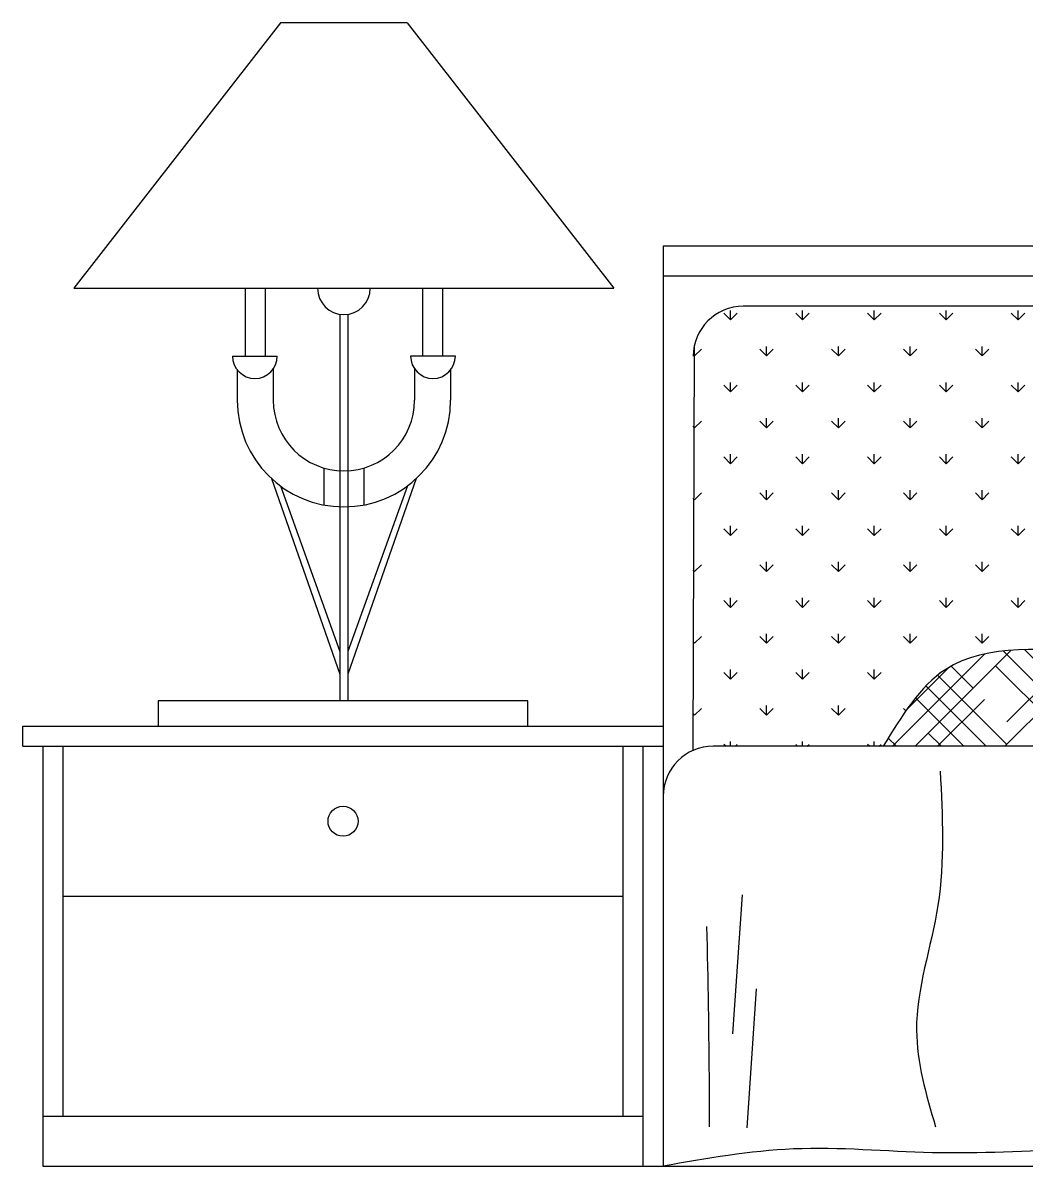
# Model space of a CAD drawing. Header units: inches. Extents: x 18.5 to 61, y 8.5 to 33.3.
# Drawn here: x 52.691 to 53.694, y 22.704 to 23.848 of the extents above; entities that cross this region are included whole.
import ezdxf

# ---------------------------------------------------------------- set-up
doc = ezdxf.new("R2010")
doc.units = ezdxf.units.IN
doc.header["$MEASUREMENT"] = 0
doc.layers.add('02', color=2, linetype='Continuous')

msp = doc.modelspace()

# ---------------------------------------------------------------- linework, layer by layer
at = {"layer": '02'}
for p, q in [((52.9491, 23.8477), (52.7425, 23.5823)), ((53.0757, 23.8477), (52.9491, 23.8477)), ((53.0757, 23.8477), (53.2823, 23.5823)), ((54.7915, 23.6242), (53.3315, 23.6242)), ((53.3315, 23.6242), (53.3315, 22.7042)), ((54.7915, 23.5942), (53.3315, 23.5942)), ((52.7425, 23.5823), (53.2823, 23.5823)), ((52.9138, 23.5823), (52.9138, 23.5144)), ((52.9338, 23.5823), (52.9338, 23.5144)), ((53.091, 23.5823), (53.091, 23.5144)), ((53.111, 23.5823), (53.111, 23.5144)), ((53.0084, 23.5562), (53.0084, 23.17)), ((53.0164, 23.5562), (53.0164, 23.17)), ((53.3989, 23.5505), (53.3922, 23.5572)), ((53.3989, 23.5505), (53.3989, 23.56)), ((53.3989, 23.5505), (53.4056, 23.5572)), ((54.0115, 23.5642), (53.4115, 23.5642)), ((53.4707, 23.5505), (53.464, 23.5572)), ((53.4707, 23.5505), (53.4707, 23.56)), ((53.4707, 23.5505), (53.4775, 23.5572)), ((53.5426, 23.5505), (53.5358, 23.5572)), ((53.5426, 23.5505), (53.5426, 23.56)), ((53.5426, 23.5505), (53.5493, 23.5572)), ((53.6144, 23.5505), (53.6077, 23.5572)), ((53.6144, 23.5505), (53.6144, 23.56)), ((53.6144, 23.5505), (53.6212, 23.5572)), ((53.6863, 23.5505), (53.6795, 23.5572)), ((53.6863, 23.5505), (53.6863, 23.56)), ((53.6863, 23.5505), (53.693, 23.5572)), ((53.3615, 23.1201), (53.363, 23.5241)), ((53.363, 23.5145), (53.3697, 23.5213)), ((53.4348, 23.5145), (53.4281, 23.5213)), ((53.4348, 23.5145), (53.4348, 23.5241)), ((53.4348, 23.5145), (53.4416, 23.5213)), ((53.5067, 23.5145), (53.4999, 23.5213)), ((53.5067, 23.5145), (53.5067, 23.5241)), ((53.5067, 23.5145), (53.5134, 23.5213)), ((53.5785, 23.5145), (53.5718, 23.5213)), ((53.5785, 23.5145), (53.5785, 23.5241)), ((53.5785, 23.5145), (53.5852, 23.5213)), ((53.6503, 23.5145), (53.6436, 23.5213)), ((53.6503, 23.5145), (53.6503, 23.5241)), ((53.6503, 23.5145), (53.6571, 23.5213)), ((52.901, 23.5144), (52.9458, 23.5144)), ((53.1238, 23.5144), (53.0789, 23.5144)), ((53.363, 23.5145), (53.3615, 23.516)), ((52.9058, 23.5006), (52.9058, 23.4702)), ((52.9418, 23.5016), (52.9418, 23.4702)), ((53.083, 23.5016), (53.083, 23.4702)), ((53.119, 23.5006), (53.119, 23.4702)), ((53.3989, 23.4786), (53.3989, 23.4881)), ((53.4707, 23.4786), (53.4707, 23.4881)), ((53.5426, 23.4786), (53.5426, 23.4881)), ((53.6144, 23.4786), (53.6144, 23.4881)), ((53.6863, 23.4786), (53.6863, 23.4881)), ((53.3989, 23.4786), (53.3922, 23.4853)), ((53.3989, 23.4786), (53.4056, 23.4853)), ((53.4707, 23.4786), (53.464, 23.4853)), ((53.4707, 23.4786), (53.4775, 23.4853)), ((53.5426, 23.4786), (53.5358, 23.4853)), ((53.5426, 23.4786), (53.5493, 23.4853)), ((53.6144, 23.4786), (53.6077, 23.4853)), ((53.6144, 23.4786), (53.6212, 23.4853)), ((53.6863, 23.4786), (53.6795, 23.4853)), ((53.6863, 23.4786), (53.693, 23.4853)), ((53.4348, 23.4427), (53.4348, 23.4522)), ((53.5067, 23.4427), (53.5067, 23.4522)), ((53.5785, 23.4427), (53.5785, 23.4522)), ((53.6503, 23.4427), (53.6503, 23.4522)), ((53.363, 23.4427), (53.3615, 23.4442)), ((53.363, 23.4427), (53.3697, 23.4494)), ((53.4348, 23.4427), (53.4281, 23.4494)), ((53.4348, 23.4427), (53.4416, 23.4494)), ((53.5067, 23.4427), (53.4999, 23.4494)), ((53.5067, 23.4427), (53.5134, 23.4494)), ((53.5785, 23.4427), (53.5718, 23.4494)), ((53.5785, 23.4427), (53.5852, 23.4494)), ((53.6503, 23.4427), (53.6436, 23.4494)), ((53.6503, 23.4427), (53.6571, 23.4494)), ((53.3989, 23.4068), (53.3922, 23.4135)), ((53.3989, 23.4068), (53.3989, 23.4163)), ((53.3989, 23.4068), (53.4056, 23.4135)), ((53.4707, 23.4068), (53.464, 23.4135)), ((53.4707, 23.4068), (53.4707, 23.4163)), ((53.4707, 23.4068), (53.4775, 23.4135)), ((53.5426, 23.4068), (53.5358, 23.4135)), ((53.5426, 23.4068), (53.5426, 23.4163)), ((53.5426, 23.4068), (53.5493, 23.4135)), ((53.6144, 23.4068), (53.6077, 23.4135)), ((53.6144, 23.4068), (53.6144, 23.4163)), ((53.6144, 23.4068), (53.6212, 23.4135)), ((53.6863, 23.4068), (53.6795, 23.4135)), ((53.6863, 23.4068), (53.6863, 23.4163)), ((53.6863, 23.4068), (53.693, 23.4135)), ((52.9924, 23.4025), (52.9924, 23.3655)), ((53.0324, 23.4025), (53.0324, 23.3655)), ((52.9401, 23.3919), (53.0084, 23.1963)), ((52.949, 23.3845), (53.0084, 23.219)), ((53.0847, 23.3919), (53.0164, 23.1963)), ((53.0758, 23.3845), (53.0164, 23.219)), ((53.363, 23.3708), (53.3615, 23.3724)), ((53.363, 23.3708), (53.3697, 23.3776)), ((53.4348, 23.3708), (53.4281, 23.3776)), ((53.4348, 23.3708), (53.4348, 23.3804)), ((53.4348, 23.3708), (53.4416, 23.3776)), ((53.5067, 23.3708), (53.4999, 23.3776)), ((53.5067, 23.3708), (53.5067, 23.3804)), ((53.5067, 23.3708), (53.5134, 23.3776)), ((53.5785, 23.3708), (53.5718, 23.3776)), ((53.5785, 23.3708), (53.5785, 23.3804)), ((53.5785, 23.3708), (53.5852, 23.3776)), ((53.6503, 23.3708), (53.6436, 23.3776)), ((53.6503, 23.3708), (53.6503, 23.3804)), ((53.6503, 23.3708), (53.6571, 23.3776)), ((53.3989, 23.3349), (53.3922, 23.3417)), ((53.3989, 23.3349), (53.3989, 23.3445)), ((53.3989, 23.3349), (53.4056, 23.3417)), ((53.4707, 23.3349), (53.464, 23.3417)), ((53.4707, 23.3349), (53.4707, 23.3445)), ((53.4707, 23.3349), (53.4775, 23.3417)), ((53.5426, 23.3349), (53.5358, 23.3417)), ((53.5426, 23.3349), (53.5426, 23.3445)), ((53.5426, 23.3349), (53.5493, 23.3417)), ((53.6144, 23.3349), (53.6077, 23.3417)), ((53.6144, 23.3349), (53.6144, 23.3445)), ((53.6144, 23.3349), (53.6212, 23.3417)), ((53.6863, 23.3349), (53.6795, 23.3417)), ((53.6863, 23.3349), (53.6863, 23.3445)), ((53.6863, 23.3349), (53.693, 23.3417)), ((53.363, 23.299), (53.3697, 23.3057)), ((53.4348, 23.299), (53.4281, 23.3057)), ((53.4348, 23.299), (53.4348, 23.3085)), ((53.4348, 23.299), (53.4416, 23.3057)), ((53.5067, 23.299), (53.4999, 23.3057)), ((53.5067, 23.299), (53.5067, 23.3085)), ((53.5067, 23.299), (53.5134, 23.3057)), ((53.5785, 23.299), (53.5718, 23.3057)), ((53.5785, 23.299), (53.5785, 23.3085)), ((53.5785, 23.299), (53.5852, 23.3057)), ((53.6503, 23.299), (53.6436, 23.3057)), ((53.6503, 23.299), (53.6503, 23.3085)), ((53.6503, 23.299), (53.6571, 23.3057)), ((53.363, 23.299), (53.3615, 23.3005)), ((53.3989, 23.2631), (53.3922, 23.2698)), ((53.3989, 23.2631), (53.3989, 23.2726)), ((53.3989, 23.2631), (53.4056, 23.2698)), ((53.4707, 23.2631), (53.464, 23.2698)), ((53.4707, 23.2631), (53.4707, 23.2726)), ((53.4707, 23.2631), (53.4775, 23.2698)), ((53.5426, 23.2631), (53.5358, 23.2698)), ((53.5426, 23.2631), (53.5426, 23.2726)), ((53.5426, 23.2631), (53.5493, 23.2698)), ((53.6144, 23.2631), (53.6077, 23.2698)), ((53.6144, 23.2631), (53.6144, 23.2726)), ((53.6144, 23.2631), (53.6212, 23.2698)), ((53.6863, 23.2631), (53.6795, 23.2698)), ((53.6863, 23.2631), (53.6863, 23.2726)), ((53.6863, 23.2631), (53.693, 23.2698)), ((53.4348, 23.2272), (53.4348, 23.2367)), ((53.5067, 23.2272), (53.5067, 23.2367)), ((53.5785, 23.2272), (53.5785, 23.2367)), ((53.6503, 23.2272), (53.6503, 23.2367)), ((53.363, 23.2272), (53.3615, 23.2287)), ((53.363, 23.2272), (53.3697, 23.2339)), ((53.4348, 23.2272), (53.4281, 23.2339)), ((53.4348, 23.2272), (53.4416, 23.2339)), ((53.5067, 23.2272), (53.4999, 23.2339)), ((53.5067, 23.2272), (53.5134, 23.2339)), ((53.5785, 23.2272), (53.5718, 23.2339)), ((53.5785, 23.2272), (53.5852, 23.2339)), ((53.6503, 23.2272), (53.6436, 23.2339)), ((53.6503, 23.2272), (53.6571, 23.2339)), ((53.5609, 23.1242), (53.6532, 23.2166)), ((53.5833, 23.1242), (53.6792, 23.2201)), ((53.7667, 23.1242), (53.6716, 23.2194)), ((53.6731, 23.1242), (53.7671, 23.2182)), ((53.675, 23.1486), (53.7459, 23.2194)), ((53.7761, 23.1374), (53.6926, 23.2208)), ((53.3989, 23.1912), (53.3989, 23.2008)), ((53.4707, 23.1912), (53.4707, 23.2008)), ((53.5426, 23.1912), (53.5426, 23.2008)), ((53.575, 23.1608), (53.6174, 23.2032)), ((53.6414, 23.1823), (53.6193, 23.2043)), ((53.7443, 23.1242), (53.6638, 23.2047)), ((53.3989, 23.1912), (53.3922, 23.198)), ((53.3989, 23.1912), (53.4056, 23.198)), ((53.4707, 23.1912), (53.464, 23.198)), ((53.4707, 23.1912), (53.4775, 23.198)), ((53.5426, 23.1912), (53.5358, 23.198)), ((53.5426, 23.1912), (53.5493, 23.198)), ((53.675, 23.1261), (53.6059, 23.1953)), ((53.6085, 23.1972), (53.6077, 23.198)), ((53.6545, 23.1242), (53.5942, 23.1845)), ((53.1962, 23.1696), (52.8267, 23.1696)), ((52.8267, 23.1696), (52.8267, 23.1442)), ((53.1962, 23.1442), (53.1962, 23.1696)), ((53.632, 23.1242), (53.5838, 23.1725)), ((53.6058, 23.1242), (53.6526, 23.171)), ((53.363, 23.1553), (53.3615, 23.1568)), ((53.363, 23.1553), (53.3697, 23.1621)), ((53.4348, 23.1553), (53.4281, 23.1621)), ((53.4348, 23.1553), (53.4348, 23.1648)), ((53.4348, 23.1553), (53.4416, 23.1621)), ((53.5067, 23.1553), (53.4999, 23.1621)), ((53.5067, 23.1553), (53.5067, 23.1648)), ((53.5067, 23.1553), (53.5134, 23.1621)), ((53.5742, 23.1596), (53.5718, 23.1621)), ((52.6915, 23.1442), (53.3315, 23.1442)), ((52.6915, 23.1242), (52.6915, 23.1442)), ((53.5647, 23.1242), (53.5566, 23.1323)), ((53.6096, 23.1242), (53.5965, 23.1374)), ((52.6915, 23.1242), (53.3315, 23.1242)), ((52.7115, 23.1242), (52.7115, 22.7042)), ((52.7315, 23.1242), (52.7315, 22.7542)), ((53.2915, 22.7542), (53.2915, 23.1242)), ((53.3115, 22.7042), (53.3115, 23.1242)), ((54.7415, 23.1242), (53.3815, 23.1242)), ((53.3941, 23.1242), (53.3922, 23.1261)), ((53.3989, 23.1242), (53.3989, 23.1289)), ((53.4037, 23.1242), (53.4056, 23.1261)), ((53.4659, 23.1242), (53.464, 23.1261)), ((53.4707, 23.1242), (53.4707, 23.1289)), ((53.4756, 23.1242), (53.4775, 23.1261)), ((53.5377, 23.1242), (53.5358, 23.1261)), ((53.5426, 23.1242), (53.5426, 23.1289)), ((53.5474, 23.1242), (53.5493, 23.1261)), ((52.7315, 22.9742), (53.2915, 22.9742)), ((53.4104, 22.9756), (53.401, 22.8367)), ((53.4245, 22.8814), (53.4151, 22.7425)), ((52.7115, 22.7542), (53.3115, 22.7542)), ((52.7115, 22.7042), (55.4115, 22.7042))]:
    msp.add_line(p, q, dxfattribs=at)
msp.add_circle((53.0115, 23.0492), 0.015, dxfattribs=at)
for centre, radius, start, end in [((53.0124, 23.5823), 0.0264, 180, 0), ((53.4115, 23.5142), 0.05, 90, 180), ((52.9234, 23.5144), 0.0224, 180, 0), ((53.1014, 23.5144), 0.0224, 180, 0), ((53.0124, 23.4702), 0.1066, 180, 0), ((53.0124, 23.4702), 0.0706, 180, 0), ((53.3815, 23.0742), 0.05, 90, 180)]:
    msp.add_arc(centre, radius, start, end, dxfattribs=at)
for points in [[(54.1037, 23.2028), (53.94, 23.2153), (53.7699, 23.2181), (53.614, 23.2011), (53.5516, 23.1242)], [(53.6084, 23.0992), (53.6061, 22.965), (53.5848, 22.8402), (53.6037, 22.7437)], [(53.375, 22.9438), (53.3774, 22.7837), (53.3774, 22.7437)], [(54.7915, 22.7042), (54.5578, 22.7214), (54.4555, 22.7177), (54.3386, 22.7214), (54.2618, 22.7214), (54.2363, 22.7177), (54.1559, 22.7177), (54.0682, 22.7214), (53.9915, 22.725), (53.871, 22.7141), (53.8125, 22.7214), (53.7431, 22.7214), (53.6006, 22.7177), (53.4618, 22.7214), (53.3315, 22.7042)]]:
    msp.add_spline(points, degree=3, dxfattribs=at)

doc.saveas('drawing.dxf')
